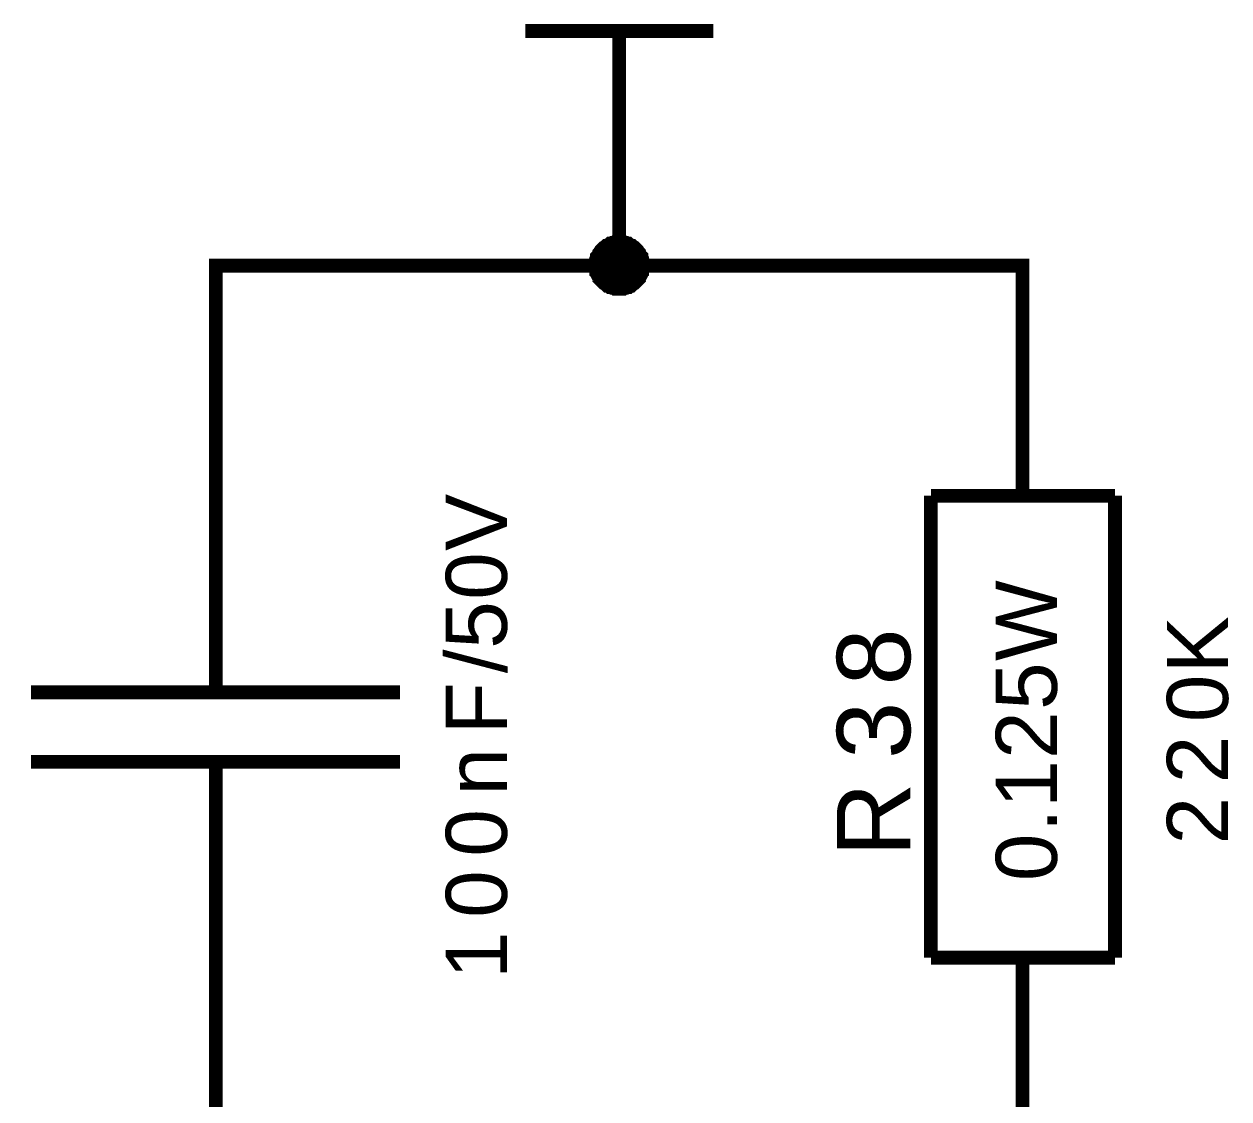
# Model space of a CAD drawing. Header units: millimetres. Extents: x -2024 to 917, y -725 to 13.
# Drawn here: x 730.31 to 756.41, y -301.85 to -278.57 of the extents above; entities that cross this region are included whole.
import ezdxf

# ---------------------------------------------------------------- set-up
doc = ezdxf.new("R2010")
doc.units = ezdxf.units.MM
doc.layers.add('Sheet', color=255, linetype='Continuous')
doc.styles.get("Standard").update_dxf_attribs({"font": 'arial.ttf'})

msp = doc.modelspace()

# ---------------------------------------------------------------- linework, layer by layer
at = {"layer": 'Sheet'}
for points, const_width in [([(741.164, -278.717), (745.236, -278.717)], 0.3), ([(743.2, -283.801), (743.2, -278.717)], 0.3), ([(742.687, -283.801), (742.687, -283.768), (742.687, -283.751), (742.687, -283.718), (742.703, -283.702), (742.703, -283.669), (742.703, -283.652), (742.72, -283.619), (742.72, -283.602), (742.737, -283.586), (742.753, -283.553), (742.77, -283.536), (742.77, -283.52), (742.786, -283.503), (742.803, -283.47), (742.819, -283.453), (742.836, -283.437), (742.852, -283.42), (742.869, -283.404), (742.902, -283.387), (742.919, -283.37), (742.935, -283.37), (742.952, -283.354), (742.985, -283.337), (743.001, -283.321), (743.018, -283.321), (743.051, -283.304), (743.068, -283.304), (743.101, -283.304), (743.117, -283.288), (743.15, -283.288), (743.167, -283.288), (743.2, -283.288)], 0.3), ([(742.687, -283.801), (742.687, -283.768), (742.687, -283.751), (742.687, -283.718), (742.703, -283.702), (742.703, -283.669), (742.703, -283.652), (742.72, -283.619), (742.72, -283.602), (742.737, -283.586), (742.753, -283.553), (742.77, -283.536), (742.77, -283.52), (742.786, -283.503), (742.803, -283.47), (742.819, -283.453), (742.836, -283.437), (742.852, -283.42), (742.869, -283.404), (742.902, -283.387), (742.919, -283.37), (742.935, -283.37), (742.952, -283.354), (742.985, -283.337), (743.001, -283.321), (743.018, -283.321), (743.051, -283.304), (743.068, -283.304), (743.101, -283.304), (743.117, -283.288), (743.15, -283.288), (743.167, -283.288), (743.2, -283.288)], 0.3), ([(742.687, -283.801), (742.687, -283.768), (742.687, -283.751), (742.687, -283.718), (742.703, -283.702), (742.703, -283.669), (742.703, -283.652), (742.72, -283.619), (742.72, -283.602), (742.737, -283.586), (742.753, -283.553), (742.77, -283.536), (742.77, -283.52), (742.786, -283.503), (742.803, -283.47), (742.819, -283.453), (742.836, -283.437), (742.852, -283.42), (742.869, -283.404), (742.902, -283.387), (742.919, -283.37), (742.935, -283.37), (742.952, -283.354), (742.985, -283.337), (743.001, -283.321), (743.018, -283.321), (743.051, -283.304), (743.068, -283.304), (743.101, -283.304), (743.117, -283.288), (743.15, -283.288), (743.167, -283.288), (743.2, -283.288)], 0.3), ([(742.687, -283.801), (742.687, -283.768), (742.687, -283.751), (742.687, -283.718), (742.703, -283.702), (742.703, -283.669), (742.703, -283.652), (742.72, -283.619), (742.72, -283.602), (742.737, -283.586), (742.753, -283.553), (742.77, -283.536), (742.77, -283.52), (742.786, -283.503), (742.803, -283.47), (742.819, -283.453), (742.836, -283.437), (742.852, -283.42), (742.869, -283.404), (742.902, -283.387), (742.919, -283.37), (742.935, -283.37), (742.952, -283.354), (742.985, -283.337), (743.001, -283.321), (743.018, -283.321), (743.051, -283.304), (743.068, -283.304), (743.101, -283.304), (743.117, -283.288), (743.15, -283.288), (743.167, -283.288), (743.2, -283.288)], 0.3), ([(743.2, -283.288), (743.2, -283.288)], 0.3), ([(743.2, -283.288), (743.233, -283.288), (743.25, -283.288), (743.283, -283.288), (743.299, -283.304), (743.332, -283.304), (743.349, -283.304), (743.382, -283.321), (743.399, -283.321), (743.415, -283.337), (743.448, -283.354), (743.465, -283.37), (743.481, -283.37), (743.498, -283.387), (743.531, -283.404), (743.548, -283.42), (743.564, -283.437), (743.581, -283.453), (743.597, -283.47), (743.614, -283.503), (743.63, -283.52), (743.63, -283.536), (743.647, -283.553), (743.663, -283.586), (743.68, -283.602), (743.68, -283.619), (743.697, -283.652), (743.697, -283.669), (743.697, -283.702), (743.713, -283.718), (743.713, -283.751), (743.713, -283.768), (743.713, -283.801)], 0.3), ([(743.2, -283.288), (743.2, -283.288)], 0.3), ([(743.2, -283.288), (743.233, -283.288), (743.25, -283.288), (743.283, -283.288), (743.299, -283.304), (743.332, -283.304), (743.349, -283.304), (743.382, -283.321), (743.399, -283.321), (743.415, -283.337), (743.448, -283.354), (743.465, -283.37), (743.481, -283.37), (743.498, -283.387), (743.531, -283.404), (743.548, -283.42), (743.564, -283.437), (743.581, -283.453), (743.597, -283.47), (743.614, -283.503), (743.63, -283.52), (743.63, -283.536), (743.647, -283.553), (743.663, -283.586), (743.68, -283.602), (743.68, -283.619), (743.697, -283.652), (743.697, -283.669), (743.697, -283.702), (743.713, -283.718), (743.713, -283.751), (743.713, -283.768), (743.713, -283.801)], 0.3), ([(743.2, -283.288), (743.2, -283.288)], 0.3), ([(743.2, -283.288), (743.233, -283.288), (743.25, -283.288), (743.283, -283.288), (743.299, -283.304), (743.332, -283.304), (743.349, -283.304), (743.382, -283.321), (743.399, -283.321), (743.415, -283.337), (743.448, -283.354), (743.465, -283.37), (743.481, -283.37), (743.498, -283.387), (743.531, -283.404), (743.548, -283.42), (743.564, -283.437), (743.581, -283.453), (743.597, -283.47), (743.614, -283.503), (743.63, -283.52), (743.63, -283.536), (743.647, -283.553), (743.663, -283.586), (743.68, -283.602), (743.68, -283.619), (743.697, -283.652), (743.697, -283.669), (743.697, -283.702), (743.713, -283.718), (743.713, -283.751), (743.713, -283.768), (743.713, -283.801)], 0.3), ([(743.2, -283.288), (743.2, -283.288)], 0.3), ([(743.2, -283.288), (743.233, -283.288), (743.25, -283.288), (743.283, -283.288), (743.299, -283.304), (743.332, -283.304), (743.349, -283.304), (743.382, -283.321), (743.399, -283.321), (743.415, -283.337), (743.448, -283.354), (743.465, -283.37), (743.481, -283.37), (743.498, -283.387), (743.531, -283.404), (743.548, -283.42), (743.564, -283.437), (743.581, -283.453), (743.597, -283.47), (743.614, -283.503), (743.63, -283.52), (743.63, -283.536), (743.647, -283.553), (743.663, -283.586), (743.68, -283.602), (743.68, -283.619), (743.697, -283.652), (743.697, -283.669), (743.697, -283.702), (743.713, -283.718), (743.713, -283.751), (743.713, -283.768), (743.713, -283.801)], 0.3), ([(742.687, -283.801), (742.687, -283.768), (742.687, -283.751), (742.687, -283.718), (742.703, -283.702), (742.703, -283.669), (742.703, -283.652), (742.72, -283.619), (742.72, -283.602), (742.737, -283.586), (742.753, -283.553), (742.77, -283.536), (742.77, -283.52), (742.786, -283.503), (742.803, -283.47), (742.819, -283.453), (742.836, -283.437), (742.852, -283.42), (742.869, -283.404), (742.902, -283.387), (742.919, -283.37), (742.935, -283.37), (742.952, -283.354), (742.985, -283.337), (743.001, -283.321), (743.018, -283.321), (743.051, -283.304), (743.068, -283.304), (743.101, -283.304), (743.117, -283.288), (743.15, -283.288), (743.167, -283.288), (743.2, -283.288)], 0.0991), ([(742.687, -283.801), (742.687, -283.768), (742.687, -283.751), (742.687, -283.718), (742.703, -283.702), (742.703, -283.669), (742.703, -283.652), (742.72, -283.619), (742.72, -283.602), (742.737, -283.586), (742.753, -283.553), (742.77, -283.536), (742.77, -283.52), (742.786, -283.503), (742.803, -283.47), (742.819, -283.453), (742.836, -283.437), (742.852, -283.42), (742.869, -283.404), (742.902, -283.387), (742.919, -283.37), (742.935, -283.37), (742.952, -283.354), (742.985, -283.337), (743.001, -283.321), (743.018, -283.321), (743.051, -283.304), (743.068, -283.304), (743.101, -283.304), (743.117, -283.288), (743.15, -283.288), (743.167, -283.288), (743.2, -283.288)], 0.0991), ([(742.687, -283.801), (742.687, -283.768), (742.687, -283.751), (742.687, -283.718), (742.703, -283.702), (742.703, -283.669), (742.703, -283.652), (742.72, -283.619), (742.72, -283.602), (742.737, -283.586), (742.753, -283.553), (742.77, -283.536), (742.77, -283.52), (742.786, -283.503), (742.803, -283.47), (742.819, -283.453), (742.836, -283.437), (742.852, -283.42), (742.869, -283.404), (742.902, -283.387), (742.919, -283.37), (742.935, -283.37), (742.952, -283.354), (742.985, -283.337), (743.001, -283.321), (743.018, -283.321), (743.051, -283.304), (743.068, -283.304), (743.101, -283.304), (743.117, -283.288), (743.15, -283.288), (743.167, -283.288), (743.2, -283.288)], 0.0991), ([(742.687, -283.801), (742.687, -283.768), (742.687, -283.751), (742.687, -283.718), (742.703, -283.702), (742.703, -283.669), (742.703, -283.652), (742.72, -283.619), (742.72, -283.602), (742.737, -283.586), (742.753, -283.553), (742.77, -283.536), (742.77, -283.52), (742.786, -283.503), (742.803, -283.47), (742.819, -283.453), (742.836, -283.437), (742.852, -283.42), (742.869, -283.404), (742.902, -283.387), (742.919, -283.37), (742.935, -283.37), (742.952, -283.354), (742.985, -283.337), (743.001, -283.321), (743.018, -283.321), (743.051, -283.304), (743.068, -283.304), (743.101, -283.304), (743.117, -283.288), (743.15, -283.288), (743.167, -283.288), (743.2, -283.288)], 0.0991), ([(743.2, -283.288), (743.2, -283.288)], 0.0991), ([(743.2, -283.288), (743.233, -283.288), (743.25, -283.288), (743.283, -283.288), (743.299, -283.304), (743.332, -283.304), (743.349, -283.304), (743.382, -283.321), (743.399, -283.321), (743.415, -283.337), (743.448, -283.354), (743.465, -283.37), (743.481, -283.37), (743.498, -283.387), (743.531, -283.404), (743.548, -283.42), (743.564, -283.437), (743.581, -283.453), (743.597, -283.47), (743.614, -283.503), (743.63, -283.52), (743.63, -283.536), (743.647, -283.553), (743.663, -283.586), (743.68, -283.602), (743.68, -283.619), (743.697, -283.652), (743.697, -283.669), (743.697, -283.702), (743.713, -283.718), (743.713, -283.751), (743.713, -283.768), (743.713, -283.801)], 0.0991), ([(743.2, -283.288), (743.2, -283.288)], 0.0991), ([(743.2, -283.288), (743.233, -283.288), (743.25, -283.288), (743.283, -283.288), (743.299, -283.304), (743.332, -283.304), (743.349, -283.304), (743.382, -283.321), (743.399, -283.321), (743.415, -283.337), (743.448, -283.354), (743.465, -283.37), (743.481, -283.37), (743.498, -283.387), (743.531, -283.404), (743.548, -283.42), (743.564, -283.437), (743.581, -283.453), (743.597, -283.47), (743.614, -283.503), (743.63, -283.52), (743.63, -283.536), (743.647, -283.553), (743.663, -283.586), (743.68, -283.602), (743.68, -283.619), (743.697, -283.652), (743.697, -283.669), (743.697, -283.702), (743.713, -283.718), (743.713, -283.751), (743.713, -283.768), (743.713, -283.801)], 0.0991), ([(743.2, -283.288), (743.2, -283.288)], 0.0991), ([(743.2, -283.288), (743.233, -283.288), (743.25, -283.288), (743.283, -283.288), (743.299, -283.304), (743.332, -283.304), (743.349, -283.304), (743.382, -283.321), (743.399, -283.321), (743.415, -283.337), (743.448, -283.354), (743.465, -283.37), (743.481, -283.37), (743.498, -283.387), (743.531, -283.404), (743.548, -283.42), (743.564, -283.437), (743.581, -283.453), (743.597, -283.47), (743.614, -283.503), (743.63, -283.52), (743.63, -283.536), (743.647, -283.553), (743.663, -283.586), (743.68, -283.602), (743.68, -283.619), (743.697, -283.652), (743.697, -283.669), (743.697, -283.702), (743.713, -283.718), (743.713, -283.751), (743.713, -283.768), (743.713, -283.801)], 0.0991), ([(743.2, -283.288), (743.2, -283.288)], 0.0991), ([(743.2, -283.288), (743.233, -283.288), (743.25, -283.288), (743.283, -283.288), (743.299, -283.304), (743.332, -283.304), (743.349, -283.304), (743.382, -283.321), (743.399, -283.321), (743.415, -283.337), (743.448, -283.354), (743.465, -283.37), (743.481, -283.37), (743.498, -283.387), (743.531, -283.404), (743.548, -283.42), (743.564, -283.437), (743.581, -283.453), (743.597, -283.47), (743.614, -283.503), (743.63, -283.52), (743.63, -283.536), (743.647, -283.553), (743.663, -283.586), (743.68, -283.602), (743.68, -283.619), (743.697, -283.652), (743.697, -283.669), (743.697, -283.702), (743.713, -283.718), (743.713, -283.751), (743.713, -283.768), (743.713, -283.801)], 0.0991), ([(734.461, -290.044), (734.461, -283.801), (743.2, -283.801), (751.939, -283.801), (751.939, -286.301)], 0.3), ([(743.2, -284.298), (743.167, -284.298), (743.15, -284.298), (743.117, -284.298), (743.101, -284.281), (743.068, -284.281), (743.051, -284.281), (743.018, -284.265), (743.001, -284.265), (742.985, -284.248), (742.952, -284.232), (742.935, -284.232), (742.919, -284.215), (742.902, -284.198), (742.869, -284.182), (742.852, -284.165), (742.836, -284.149), (742.819, -284.132), (742.803, -284.116), (742.786, -284.099), (742.77, -284.083), (742.77, -284.049), (742.753, -284.033), (742.737, -284.016), (742.72, -283.983), (742.72, -283.967), (742.703, -283.95), (742.703, -283.917), (742.703, -283.9), (742.687, -283.867), (742.687, -283.851), (742.687, -283.818), (742.687, -283.801)], 0.3), ([(742.687, -283.801), (742.687, -283.801)], 0.3), ([(743.2, -284.298), (743.167, -284.298), (743.15, -284.298), (743.117, -284.298), (743.101, -284.281), (743.068, -284.281), (743.051, -284.281), (743.018, -284.265), (743.001, -284.265), (742.985, -284.248), (742.952, -284.232), (742.935, -284.232), (742.919, -284.215), (742.902, -284.198), (742.869, -284.182), (742.852, -284.165), (742.836, -284.149), (742.819, -284.132), (742.803, -284.116), (742.786, -284.099), (742.77, -284.083), (742.77, -284.049), (742.753, -284.033), (742.737, -284.016), (742.72, -283.983), (742.72, -283.967), (742.703, -283.95), (742.703, -283.917), (742.703, -283.9), (742.687, -283.867), (742.687, -283.851), (742.687, -283.818), (742.687, -283.801)], 0.3), ([(742.687, -283.801), (742.687, -283.801)], 0.3), ([(743.2, -284.298), (743.167, -284.298), (743.15, -284.298), (743.117, -284.298), (743.101, -284.281), (743.068, -284.281), (743.051, -284.281), (743.018, -284.265), (743.001, -284.265), (742.985, -284.248), (742.952, -284.232), (742.935, -284.232), (742.919, -284.215), (742.902, -284.198), (742.869, -284.182), (742.852, -284.165), (742.836, -284.149), (742.819, -284.132), (742.803, -284.116), (742.786, -284.099), (742.77, -284.083), (742.77, -284.049), (742.753, -284.033), (742.737, -284.016), (742.72, -283.983), (742.72, -283.967), (742.703, -283.95), (742.703, -283.917), (742.703, -283.9), (742.687, -283.867), (742.687, -283.851), (742.687, -283.818), (742.687, -283.801)], 0.3), ([(742.687, -283.801), (742.687, -283.801)], 0.3), ([(743.2, -284.298), (743.167, -284.298), (743.15, -284.298), (743.117, -284.298), (743.101, -284.281), (743.068, -284.281), (743.051, -284.281), (743.018, -284.265), (743.001, -284.265), (742.985, -284.248), (742.952, -284.232), (742.935, -284.232), (742.919, -284.215), (742.902, -284.198), (742.869, -284.182), (742.852, -284.165), (742.836, -284.149), (742.819, -284.132), (742.803, -284.116), (742.786, -284.099), (742.77, -284.083), (742.77, -284.049), (742.753, -284.033), (742.737, -284.016), (742.72, -283.983), (742.72, -283.967), (742.703, -283.95), (742.703, -283.917), (742.703, -283.9), (742.687, -283.867), (742.687, -283.851), (742.687, -283.818), (742.687, -283.801)], 0.3), ([(742.687, -283.801), (742.687, -283.801)], 0.3), ([(743.2, -284.298), (743.167, -284.298), (743.15, -284.298), (743.117, -284.298), (743.101, -284.281), (743.068, -284.281), (743.051, -284.281), (743.018, -284.265), (743.001, -284.265), (742.985, -284.248), (742.952, -284.232), (742.935, -284.232), (742.919, -284.215), (742.902, -284.198), (742.869, -284.182), (742.852, -284.165), (742.836, -284.149), (742.819, -284.132), (742.803, -284.116), (742.786, -284.099), (742.77, -284.083), (742.77, -284.049), (742.753, -284.033), (742.737, -284.016), (742.72, -283.983), (742.72, -283.967), (742.703, -283.95), (742.703, -283.917), (742.703, -283.9), (742.687, -283.867), (742.687, -283.851), (742.687, -283.818), (742.687, -283.801)], 0.0991), ([(742.687, -283.801), (742.687, -283.801)], 0.0991), ([(743.2, -284.298), (743.167, -284.298), (743.15, -284.298), (743.117, -284.298), (743.101, -284.281), (743.068, -284.281), (743.051, -284.281), (743.018, -284.265), (743.001, -284.265), (742.985, -284.248), (742.952, -284.232), (742.935, -284.232), (742.919, -284.215), (742.902, -284.198), (742.869, -284.182), (742.852, -284.165), (742.836, -284.149), (742.819, -284.132), (742.803, -284.116), (742.786, -284.099), (742.77, -284.083), (742.77, -284.049), (742.753, -284.033), (742.737, -284.016), (742.72, -283.983), (742.72, -283.967), (742.703, -283.95), (742.703, -283.917), (742.703, -283.9), (742.687, -283.867), (742.687, -283.851), (742.687, -283.818), (742.687, -283.801)], 0.0991), ([(742.687, -283.801), (742.687, -283.801)], 0.0991), ([(743.2, -284.298), (743.167, -284.298), (743.15, -284.298), (743.117, -284.298), (743.101, -284.281), (743.068, -284.281), (743.051, -284.281), (743.018, -284.265), (743.001, -284.265), (742.985, -284.248), (742.952, -284.232), (742.935, -284.232), (742.919, -284.215), (742.902, -284.198), (742.869, -284.182), (742.852, -284.165), (742.836, -284.149), (742.819, -284.132), (742.803, -284.116), (742.786, -284.099), (742.77, -284.083), (742.77, -284.049), (742.753, -284.033), (742.737, -284.016), (742.72, -283.983), (742.72, -283.967), (742.703, -283.95), (742.703, -283.917), (742.703, -283.9), (742.687, -283.867), (742.687, -283.851), (742.687, -283.818), (742.687, -283.801)], 0.0991), ([(742.687, -283.801), (742.687, -283.801)], 0.0991), ([(743.2, -284.298), (743.167, -284.298), (743.15, -284.298), (743.117, -284.298), (743.101, -284.281), (743.068, -284.281), (743.051, -284.281), (743.018, -284.265), (743.001, -284.265), (742.985, -284.248), (742.952, -284.232), (742.935, -284.232), (742.919, -284.215), (742.902, -284.198), (742.869, -284.182), (742.852, -284.165), (742.836, -284.149), (742.819, -284.132), (742.803, -284.116), (742.786, -284.099), (742.77, -284.083), (742.77, -284.049), (742.753, -284.033), (742.737, -284.016), (742.72, -283.983), (742.72, -283.967), (742.703, -283.95), (742.703, -283.917), (742.703, -283.9), (742.687, -283.867), (742.687, -283.851), (742.687, -283.818), (742.687, -283.801)], 0.0991), ([(742.687, -283.801), (742.687, -283.801)], 0.0991), ([(743.713, -283.801), (743.713, -283.818), (743.713, -283.851), (743.713, -283.867), (743.697, -283.9), (743.697, -283.917), (743.697, -283.95), (743.68, -283.967), (743.68, -283.983), (743.663, -284.016), (743.647, -284.033), (743.63, -284.049), (743.63, -284.083), (743.614, -284.099), (743.597, -284.116), (743.581, -284.132), (743.564, -284.149), (743.548, -284.165), (743.531, -284.182), (743.498, -284.198), (743.481, -284.215), (743.465, -284.232), (743.448, -284.232), (743.415, -284.248), (743.399, -284.265), (743.382, -284.265), (743.349, -284.281), (743.332, -284.281), (743.299, -284.281), (743.283, -284.298), (743.25, -284.298), (743.233, -284.298), (743.2, -284.298)], 0.3), ([(743.713, -283.801), (743.713, -283.818), (743.713, -283.851), (743.713, -283.867), (743.697, -283.9), (743.697, -283.917), (743.697, -283.95), (743.68, -283.967), (743.68, -283.983), (743.663, -284.016), (743.647, -284.033), (743.63, -284.049), (743.63, -284.083), (743.614, -284.099), (743.597, -284.116), (743.581, -284.132), (743.564, -284.149), (743.548, -284.165), (743.531, -284.182), (743.498, -284.198), (743.481, -284.215), (743.465, -284.232), (743.448, -284.232), (743.415, -284.248), (743.399, -284.265), (743.382, -284.265), (743.349, -284.281), (743.332, -284.281), (743.299, -284.281), (743.283, -284.298), (743.25, -284.298), (743.233, -284.298), (743.2, -284.298)], 0.3), ([(743.713, -283.801), (743.713, -283.818), (743.713, -283.851), (743.713, -283.867), (743.697, -283.9), (743.697, -283.917), (743.697, -283.95), (743.68, -283.967), (743.68, -283.983), (743.663, -284.016), (743.647, -284.033), (743.63, -284.049), (743.63, -284.083), (743.614, -284.099), (743.597, -284.116), (743.581, -284.132), (743.564, -284.149), (743.548, -284.165), (743.531, -284.182), (743.498, -284.198), (743.481, -284.215), (743.465, -284.232), (743.448, -284.232), (743.415, -284.248), (743.399, -284.265), (743.382, -284.265), (743.349, -284.281), (743.332, -284.281), (743.299, -284.281), (743.283, -284.298), (743.25, -284.298), (743.233, -284.298), (743.2, -284.298)], 0.3), ([(743.713, -283.801), (743.713, -283.818), (743.713, -283.851), (743.713, -283.867), (743.697, -283.9), (743.697, -283.917), (743.697, -283.95), (743.68, -283.967), (743.68, -283.983), (743.663, -284.016), (743.647, -284.033), (743.63, -284.049), (743.63, -284.083), (743.614, -284.099), (743.597, -284.116), (743.581, -284.132), (743.564, -284.149), (743.548, -284.165), (743.531, -284.182), (743.498, -284.198), (743.481, -284.215), (743.465, -284.232), (743.448, -284.232), (743.415, -284.248), (743.399, -284.265), (743.382, -284.265), (743.349, -284.281), (743.332, -284.281), (743.299, -284.281), (743.283, -284.298), (743.25, -284.298), (743.233, -284.298), (743.2, -284.298)], 0.3), ([(743.713, -283.801), (743.713, -283.818), (743.713, -283.851), (743.713, -283.867), (743.697, -283.9), (743.697, -283.917), (743.697, -283.95), (743.68, -283.967), (743.68, -283.983), (743.663, -284.016), (743.647, -284.033), (743.63, -284.049), (743.63, -284.083), (743.614, -284.099), (743.597, -284.116), (743.581, -284.132), (743.564, -284.149), (743.548, -284.165), (743.531, -284.182), (743.498, -284.198), (743.481, -284.215), (743.465, -284.232), (743.448, -284.232), (743.415, -284.248), (743.399, -284.265), (743.382, -284.265), (743.349, -284.281), (743.332, -284.281), (743.299, -284.281), (743.283, -284.298), (743.25, -284.298), (743.233, -284.298), (743.2, -284.298)], 0.0991), ([(743.713, -283.801), (743.713, -283.818), (743.713, -283.851), (743.713, -283.867), (743.697, -283.9), (743.697, -283.917), (743.697, -283.95), (743.68, -283.967), (743.68, -283.983), (743.663, -284.016), (743.647, -284.033), (743.63, -284.049), (743.63, -284.083), (743.614, -284.099), (743.597, -284.116), (743.581, -284.132), (743.564, -284.149), (743.548, -284.165), (743.531, -284.182), (743.498, -284.198), (743.481, -284.215), (743.465, -284.232), (743.448, -284.232), (743.415, -284.248), (743.399, -284.265), (743.382, -284.265), (743.349, -284.281), (743.332, -284.281), (743.299, -284.281), (743.283, -284.298), (743.25, -284.298), (743.233, -284.298), (743.2, -284.298)], 0.0991), ([(743.713, -283.801), (743.713, -283.818), (743.713, -283.851), (743.713, -283.867), (743.697, -283.9), (743.697, -283.917), (743.697, -283.95), (743.68, -283.967), (743.68, -283.983), (743.663, -284.016), (743.647, -284.033), (743.63, -284.049), (743.63, -284.083), (743.614, -284.099), (743.597, -284.116), (743.581, -284.132), (743.564, -284.149), (743.548, -284.165), (743.531, -284.182), (743.498, -284.198), (743.481, -284.215), (743.465, -284.232), (743.448, -284.232), (743.415, -284.248), (743.399, -284.265), (743.382, -284.265), (743.349, -284.281), (743.332, -284.281), (743.299, -284.281), (743.283, -284.298), (743.25, -284.298), (743.233, -284.298), (743.2, -284.298)], 0.0991), ([(743.713, -283.801), (743.713, -283.818), (743.713, -283.851), (743.713, -283.867), (743.697, -283.9), (743.697, -283.917), (743.697, -283.95), (743.68, -283.967), (743.68, -283.983), (743.663, -284.016), (743.647, -284.033), (743.63, -284.049), (743.63, -284.083), (743.614, -284.099), (743.597, -284.116), (743.581, -284.132), (743.564, -284.149), (743.548, -284.165), (743.531, -284.182), (743.498, -284.198), (743.481, -284.215), (743.465, -284.232), (743.448, -284.232), (743.415, -284.248), (743.399, -284.265), (743.382, -284.265), (743.349, -284.281), (743.332, -284.281), (743.299, -284.281), (743.283, -284.298), (743.25, -284.298), (743.233, -284.298), (743.2, -284.298)], 0.0991), ([(743.713, -283.801), (743.713, -283.801), (743.713, -283.801), (743.713, -283.801), (743.713, -283.801), (743.713, -283.801), (743.713, -283.801), (743.713, -283.801), (743.713, -283.801), (743.713, -283.801), (743.713, -283.801), (743.713, -283.801), (743.713, -283.801), (743.713, -283.801), (743.713, -283.801), (743.713, -283.801), (743.713, -283.801), (743.713, -283.801), (743.713, -283.801), (743.713, -283.801), (743.713, -283.801), (743.713, -283.801), (743.713, -283.801), (743.713, -283.801), (743.713, -283.801), (743.713, -283.801), (743.713, -283.801), (743.713, -283.801), (743.713, -283.801), (743.713, -283.801), (743.713, -283.801), (743.713, -283.801), (743.713, -283.801)], 0.3), ([(743.713, -283.801), (743.713, -283.801)], 0.3), ([(743.713, -283.801), (743.713, -283.801), (743.713, -283.801), (743.713, -283.801), (743.713, -283.801), (743.713, -283.801), (743.713, -283.801), (743.713, -283.801), (743.713, -283.801), (743.713, -283.801), (743.713, -283.801), (743.713, -283.801), (743.713, -283.801), (743.713, -283.801), (743.713, -283.801), (743.713, -283.801), (743.713, -283.801), (743.713, -283.801), (743.713, -283.801), (743.713, -283.801), (743.713, -283.801), (743.713, -283.801), (743.713, -283.801), (743.713, -283.801), (743.713, -283.801), (743.713, -283.801), (743.713, -283.801), (743.713, -283.801), (743.713, -283.801), (743.713, -283.801), (743.713, -283.801), (743.713, -283.801), (743.713, -283.801)], 0.3), ([(743.713, -283.801), (743.713, -283.801)], 0.3), ([(743.713, -283.801), (743.713, -283.801), (743.713, -283.801), (743.713, -283.801), (743.713, -283.801), (743.713, -283.801), (743.713, -283.801), (743.713, -283.801), (743.713, -283.801), (743.713, -283.801), (743.713, -283.801), (743.713, -283.801), (743.713, -283.801), (743.713, -283.801), (743.713, -283.801), (743.713, -283.801), (743.713, -283.801), (743.713, -283.801), (743.713, -283.801), (743.713, -283.801), (743.713, -283.801), (743.713, -283.801), (743.713, -283.801), (743.713, -283.801), (743.713, -283.801), (743.713, -283.801), (743.713, -283.801), (743.713, -283.801), (743.713, -283.801), (743.713, -283.801), (743.713, -283.801), (743.713, -283.801), (743.713, -283.801)], 0.3), ([(743.713, -283.801), (743.713, -283.801)], 0.3), ([(743.713, -283.801), (743.713, -283.801), (743.713, -283.801), (743.713, -283.801), (743.713, -283.801), (743.713, -283.801), (743.713, -283.801), (743.713, -283.801), (743.713, -283.801), (743.713, -283.801), (743.713, -283.801), (743.713, -283.801), (743.713, -283.801), (743.713, -283.801), (743.713, -283.801), (743.713, -283.801), (743.713, -283.801), (743.713, -283.801), (743.713, -283.801), (743.713, -283.801), (743.713, -283.801), (743.713, -283.801), (743.713, -283.801), (743.713, -283.801), (743.713, -283.801), (743.713, -283.801), (743.713, -283.801), (743.713, -283.801), (743.713, -283.801), (743.713, -283.801), (743.713, -283.801), (743.713, -283.801), (743.713, -283.801)], 0.3), ([(743.713, -283.801), (743.713, -283.801)], 0.3), ([(743.713, -283.801), (743.713, -283.801), (743.713, -283.801), (743.713, -283.801), (743.713, -283.801), (743.713, -283.801), (743.713, -283.801), (743.713, -283.801), (743.713, -283.801), (743.713, -283.801), (743.713, -283.801), (743.713, -283.801), (743.713, -283.801), (743.713, -283.801), (743.713, -283.801), (743.713, -283.801), (743.713, -283.801), (743.713, -283.801), (743.713, -283.801), (743.713, -283.801), (743.713, -283.801), (743.713, -283.801), (743.713, -283.801), (743.713, -283.801), (743.713, -283.801), (743.713, -283.801), (743.713, -283.801), (743.713, -283.801), (743.713, -283.801), (743.713, -283.801), (743.713, -283.801), (743.713, -283.801), (743.713, -283.801)], 0.0991), ([(743.713, -283.801), (743.713, -283.801)], 0.0991), ([(743.713, -283.801), (743.713, -283.801), (743.713, -283.801), (743.713, -283.801), (743.713, -283.801), (743.713, -283.801), (743.713, -283.801), (743.713, -283.801), (743.713, -283.801), (743.713, -283.801), (743.713, -283.801), (743.713, -283.801), (743.713, -283.801), (743.713, -283.801), (743.713, -283.801), (743.713, -283.801), (743.713, -283.801), (743.713, -283.801), (743.713, -283.801), (743.713, -283.801), (743.713, -283.801), (743.713, -283.801), (743.713, -283.801), (743.713, -283.801), (743.713, -283.801), (743.713, -283.801), (743.713, -283.801), (743.713, -283.801), (743.713, -283.801), (743.713, -283.801), (743.713, -283.801), (743.713, -283.801), (743.713, -283.801)], 0.0991), ([(743.713, -283.801), (743.713, -283.801)], 0.0991), ([(743.713, -283.801), (743.713, -283.801), (743.713, -283.801), (743.713, -283.801), (743.713, -283.801), (743.713, -283.801), (743.713, -283.801), (743.713, -283.801), (743.713, -283.801), (743.713, -283.801), (743.713, -283.801), (743.713, -283.801), (743.713, -283.801), (743.713, -283.801), (743.713, -283.801), (743.713, -283.801), (743.713, -283.801), (743.713, -283.801), (743.713, -283.801), (743.713, -283.801), (743.713, -283.801), (743.713, -283.801), (743.713, -283.801), (743.713, -283.801), (743.713, -283.801), (743.713, -283.801), (743.713, -283.801), (743.713, -283.801), (743.713, -283.801), (743.713, -283.801), (743.713, -283.801), (743.713, -283.801), (743.713, -283.801)], 0.0991), ([(743.713, -283.801), (743.713, -283.801)], 0.0991), ([(743.713, -283.801), (743.713, -283.801), (743.713, -283.801), (743.713, -283.801), (743.713, -283.801), (743.713, -283.801), (743.713, -283.801), (743.713, -283.801), (743.713, -283.801), (743.713, -283.801), (743.713, -283.801), (743.713, -283.801), (743.713, -283.801), (743.713, -283.801), (743.713, -283.801), (743.713, -283.801), (743.713, -283.801), (743.713, -283.801), (743.713, -283.801), (743.713, -283.801), (743.713, -283.801), (743.713, -283.801), (743.713, -283.801), (743.713, -283.801), (743.713, -283.801), (743.713, -283.801), (743.713, -283.801), (743.713, -283.801), (743.713, -283.801), (743.713, -283.801), (743.713, -283.801), (743.713, -283.801), (743.713, -283.801)], 0.0991), ([(743.713, -283.801), (743.713, -283.801)], 0.0991), ([(751.939, -288.785), (751.939, -286.301)], 0.3), ([(749.953, -288.785), (753.942, -288.785)], 0.3), ([(749.953, -298.787), (749.953, -288.785)], 0.3), ([(753.942, -298.787), (753.942, -288.785)], 0.3), ([(734.461, -293.041), (734.461, -290.044)], 0.3), ([(730.456, -293.041), (738.45, -293.041)], 0.3), ([(730.456, -294.548), (738.45, -294.548)], 0.3), ([(734.461, -294.548), (734.461, -297.545)], 0.3), ([(734.461, -297.545), (734.461, -303.788), (743.2, -303.788), (751.939, -303.788), (751.939, -301.287)], 0.3), ([(749.953, -298.787), (753.942, -298.787)], 0.3), ([(751.939, -298.787), (751.939, -301.287)], 0.3)]:
    msp.add_lwpolyline(points, dxfattribs=dict(at, const_width=const_width))
at = {"layer": 'Sheet', "const_width": 0.508}
msp.add_lwpolyline([(742.939, -283.786, 1), (743.447, -283.786, 1)], format="xyb", close=True, dxfattribs=at)

# ---------------------------------------------------------------- texts
at = {"layer": 'Sheet'}
for s, height, p in [('V', 1.325, (740.767, -289.977)), ('0', 1.325, (740.767, -291.037)), ('W', 1.325, (752.684, -292.362)), ('5', 1.325, (740.767, -292.097)), ('K', 1.325, (756.391, -292.627)), ('8', 1.59, (749.506, -292.892)), ('/', 1.325, (740.767, -292.627)), ('5', 1.325, (752.684, -293.422)), ('0', 1.325, (756.391, -293.687)), ('F', 1.325, (740.767, -293.952)), ('3', 1.59, (749.506, -294.482)), ('2', 1.325, (752.684, -294.482)), ('2', 1.325, (756.391, -295.011)), ('n', 1.325, (740.767, -295.276)), ('1', 1.325, (752.684, -295.541)), ('R', 1.59, (749.506, -296.601)), ('2', 1.325, (756.391, -296.336)), ('0', 1.325, (740.767, -296.601)), ('.', 1.325, (752.684, -296.071)), ('0', 1.325, (752.684, -297.131)), ('0', 1.325, (740.767, -297.926)), ('1', 1.325, (740.767, -299.25))]:
    msp.add_text(s, height=height, rotation=90, dxfattribs=at).set_placement(p)

doc.saveas('drawing.dxf')
